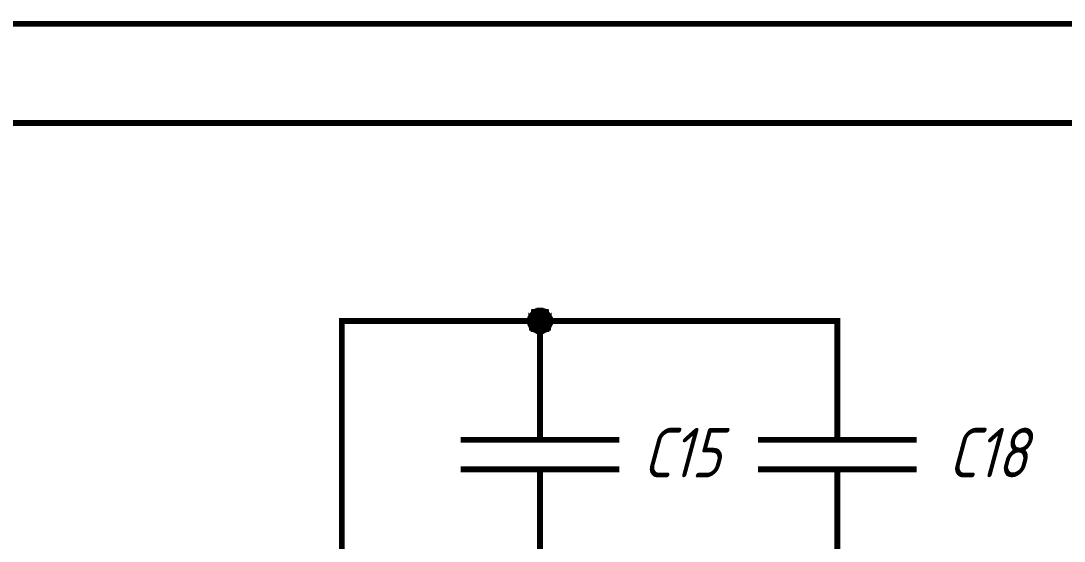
# Model space of a CAD drawing. Header units: millimetres. Extents: x 101 to 942, y 57 to 651.
# Drawn here: x 603.8 to 656.5, y 482.7 to 508.9 of the extents above; entities that cross this region are included whole.
import ezdxf

# ---------------------------------------------------------------- set-up
doc = ezdxf.new("R2010")
doc.units = ezdxf.units.MM
doc.header["$LTSCALE"] = 0.5
doc.layers.add('Sheet', color=255, linetype='Continuous')
doc.styles.add('GOST type A0', font='', dxfattribs={"oblique": 15, "height": 3.5})
doc.styles.get('GOST type A0').set_extended_font_data('GOST type A')

msp = doc.modelspace()

# ---------------------------------------------------------------- linework, layer by layer
at = {"layer": 'Sheet', "color": 7}
for points, const_width in [([(410.127, 363.791), (410.127, 363.791), (402.612, 363.791), (402.612, 328.778), (587.551, 328.778), (587.551, 508.78), (685.005, 508.78), (685.005, 508.78)], 0.3), ([(685.005, 503.778), (685.005, 503.778), (572.551, 503.778), (572.551, 333.78), (392.612, 333.78), (392.612, 368.792), (410.127, 368.792), (410.127, 368.792)], 0.3), ([(629.539, 493.775), (629.539, 493.806), (629.539, 493.837), (629.539, 493.837), (629.539, 493.868), (629.539, 493.899), (629.57, 493.93), (629.57, 493.961), (629.57, 493.961), (629.601, 493.992), (629.601, 494.023), (629.601, 494.054), (629.632, 494.054), (629.632, 494.085), (629.663, 494.116), (629.663, 494.116), (629.694, 494.148), (629.694, 494.148), (629.725, 494.179), (629.725, 494.21), (629.756, 494.21), (629.787, 494.21), (629.787, 494.241), (629.819, 494.241), (629.85, 494.272), (629.85, 494.272), (629.881, 494.272), (629.912, 494.272), (629.943, 494.303), (629.974, 494.303), (629.974, 494.303), (630.005, 494.303), (630.036, 494.303)], 0.3), ([(629.539, 493.775), (629.539, 493.806), (629.539, 493.837), (629.539, 493.837), (629.539, 493.868), (629.539, 493.899), (629.57, 493.93), (629.57, 493.961), (629.57, 493.961), (629.601, 493.992), (629.601, 494.023), (629.601, 494.054), (629.632, 494.054), (629.632, 494.085), (629.663, 494.116), (629.663, 494.116), (629.694, 494.148), (629.694, 494.148), (629.725, 494.179), (629.725, 494.21), (629.756, 494.21), (629.787, 494.21), (629.787, 494.241), (629.819, 494.241), (629.85, 494.272), (629.85, 494.272), (629.881, 494.272), (629.912, 494.272), (629.943, 494.303), (629.974, 494.303), (629.974, 494.303), (630.005, 494.303), (630.036, 494.303)], 0.3), ([(629.539, 493.775), (629.539, 493.806), (629.539, 493.837), (629.539, 493.837), (629.539, 493.868), (629.539, 493.899), (629.57, 493.93), (629.57, 493.961), (629.57, 493.961), (629.601, 493.992), (629.601, 494.023), (629.601, 494.054), (629.632, 494.054), (629.632, 494.085), (629.663, 494.116), (629.663, 494.116), (629.694, 494.148), (629.694, 494.148), (629.725, 494.179), (629.725, 494.21), (629.756, 494.21), (629.787, 494.21), (629.787, 494.241), (629.819, 494.241), (629.85, 494.272), (629.85, 494.272), (629.881, 494.272), (629.912, 494.272), (629.943, 494.303), (629.974, 494.303), (629.974, 494.303), (630.005, 494.303), (630.036, 494.303)], 0.3), ([(629.539, 493.775), (629.539, 493.806), (629.539, 493.837), (629.539, 493.837), (629.539, 493.868), (629.539, 493.899), (629.57, 493.93), (629.57, 493.961), (629.57, 493.961), (629.601, 493.992), (629.601, 494.023), (629.601, 494.054), (629.632, 494.054), (629.632, 494.085), (629.663, 494.116), (629.663, 494.116), (629.694, 494.148), (629.694, 494.148), (629.725, 494.179), (629.725, 494.21), (629.756, 494.21), (629.787, 494.21), (629.787, 494.241), (629.819, 494.241), (629.85, 494.272), (629.85, 494.272), (629.881, 494.272), (629.912, 494.272), (629.943, 494.303), (629.974, 494.303), (629.974, 494.303), (630.005, 494.303), (630.036, 494.303)], 0.3), ([(629.539, 493.775), (629.539, 493.806), (629.539, 493.837), (629.539, 493.837), (629.539, 493.868), (629.539, 493.899), (629.57, 493.93), (629.57, 493.961), (629.57, 493.961), (629.601, 493.992), (629.601, 494.023), (629.601, 494.054), (629.632, 494.054), (629.632, 494.085), (629.663, 494.116), (629.663, 494.116), (629.694, 494.148), (629.694, 494.148), (629.725, 494.179), (629.725, 494.21), (629.756, 494.21), (629.787, 494.21), (629.787, 494.241), (629.819, 494.241), (629.85, 494.272), (629.85, 494.272), (629.881, 494.272), (629.912, 494.272), (629.943, 494.303), (629.974, 494.303), (629.974, 494.303), (630.005, 494.303), (630.036, 494.303)], 0.0991), ([(629.539, 493.775), (629.539, 493.806), (629.539, 493.837), (629.539, 493.837), (629.539, 493.868), (629.539, 493.899), (629.57, 493.93), (629.57, 493.961), (629.57, 493.961), (629.601, 493.992), (629.601, 494.023), (629.601, 494.054), (629.632, 494.054), (629.632, 494.085), (629.663, 494.116), (629.663, 494.116), (629.694, 494.148), (629.694, 494.148), (629.725, 494.179), (629.725, 494.21), (629.756, 494.21), (629.787, 494.21), (629.787, 494.241), (629.819, 494.241), (629.85, 494.272), (629.85, 494.272), (629.881, 494.272), (629.912, 494.272), (629.943, 494.303), (629.974, 494.303), (629.974, 494.303), (630.005, 494.303), (630.036, 494.303)], 0.0991), ([(629.539, 493.775), (629.539, 493.806), (629.539, 493.837), (629.539, 493.837), (629.539, 493.868), (629.539, 493.899), (629.57, 493.93), (629.57, 493.961), (629.57, 493.961), (629.601, 493.992), (629.601, 494.023), (629.601, 494.054), (629.632, 494.054), (629.632, 494.085), (629.663, 494.116), (629.663, 494.116), (629.694, 494.148), (629.694, 494.148), (629.725, 494.179), (629.725, 494.21), (629.756, 494.21), (629.787, 494.21), (629.787, 494.241), (629.819, 494.241), (629.85, 494.272), (629.85, 494.272), (629.881, 494.272), (629.912, 494.272), (629.943, 494.303), (629.974, 494.303), (629.974, 494.303), (630.005, 494.303), (630.036, 494.303)], 0.0991), ([(629.539, 493.775), (629.539, 493.806), (629.539, 493.837), (629.539, 493.837), (629.539, 493.868), (629.539, 493.899), (629.57, 493.93), (629.57, 493.961), (629.57, 493.961), (629.601, 493.992), (629.601, 494.023), (629.601, 494.054), (629.632, 494.054), (629.632, 494.085), (629.663, 494.116), (629.663, 494.116), (629.694, 494.148), (629.694, 494.148), (629.725, 494.179), (629.725, 494.21), (629.756, 494.21), (629.787, 494.21), (629.787, 494.241), (629.819, 494.241), (629.85, 494.272), (629.85, 494.272), (629.881, 494.272), (629.912, 494.272), (629.943, 494.303), (629.974, 494.303), (629.974, 494.303), (630.005, 494.303), (630.036, 494.303)], 0.0991), ([(630.036, 494.303), (630.036, 494.303)], 0.3), ([(630.036, 494.303), (630.067, 494.303), (630.098, 494.303), (630.098, 494.303), (630.129, 494.303), (630.16, 494.272), (630.191, 494.272), (630.222, 494.272), (630.222, 494.272), (630.253, 494.241), (630.284, 494.241), (630.284, 494.21), (630.315, 494.21), (630.346, 494.21), (630.346, 494.179), (630.378, 494.148), (630.378, 494.148), (630.409, 494.116), (630.409, 494.116), (630.44, 494.085), (630.44, 494.054), (630.471, 494.054), (630.471, 494.023), (630.471, 493.992), (630.502, 493.961), (630.502, 493.961), (630.502, 493.93), (630.533, 493.899), (630.533, 493.868), (630.533, 493.837), (630.533, 493.837), (630.533, 493.806), (630.533, 493.775)], 0.3), ([(630.036, 494.303), (630.036, 494.303)], 0.3), ([(630.036, 494.303), (630.067, 494.303), (630.098, 494.303), (630.098, 494.303), (630.129, 494.303), (630.16, 494.272), (630.191, 494.272), (630.222, 494.272), (630.222, 494.272), (630.253, 494.241), (630.284, 494.241), (630.284, 494.21), (630.315, 494.21), (630.346, 494.21), (630.346, 494.179), (630.378, 494.148), (630.378, 494.148), (630.409, 494.116), (630.409, 494.116), (630.44, 494.085), (630.44, 494.054), (630.471, 494.054), (630.471, 494.023), (630.471, 493.992), (630.502, 493.961), (630.502, 493.961), (630.502, 493.93), (630.533, 493.899), (630.533, 493.868), (630.533, 493.837), (630.533, 493.837), (630.533, 493.806), (630.533, 493.775)], 0.3), ([(630.036, 494.303), (630.036, 494.303)], 0.3), ([(630.036, 494.303), (630.067, 494.303), (630.098, 494.303), (630.098, 494.303), (630.129, 494.303), (630.16, 494.272), (630.191, 494.272), (630.222, 494.272), (630.222, 494.272), (630.253, 494.241), (630.284, 494.241), (630.284, 494.21), (630.315, 494.21), (630.346, 494.21), (630.346, 494.179), (630.378, 494.148), (630.378, 494.148), (630.409, 494.116), (630.409, 494.116), (630.44, 494.085), (630.44, 494.054), (630.471, 494.054), (630.471, 494.023), (630.471, 493.992), (630.502, 493.961), (630.502, 493.961), (630.502, 493.93), (630.533, 493.899), (630.533, 493.868), (630.533, 493.837), (630.533, 493.837), (630.533, 493.806), (630.533, 493.775)], 0.3), ([(630.036, 494.303), (630.036, 494.303)], 0.3), ([(630.036, 494.303), (630.067, 494.303), (630.098, 494.303), (630.098, 494.303), (630.129, 494.303), (630.16, 494.272), (630.191, 494.272), (630.222, 494.272), (630.222, 494.272), (630.253, 494.241), (630.284, 494.241), (630.284, 494.21), (630.315, 494.21), (630.346, 494.21), (630.346, 494.179), (630.378, 494.148), (630.378, 494.148), (630.409, 494.116), (630.409, 494.116), (630.44, 494.085), (630.44, 494.054), (630.471, 494.054), (630.471, 494.023), (630.471, 493.992), (630.502, 493.961), (630.502, 493.961), (630.502, 493.93), (630.533, 493.899), (630.533, 493.868), (630.533, 493.837), (630.533, 493.837), (630.533, 493.806), (630.533, 493.775)], 0.3), ([(630.036, 494.303), (630.036, 494.303)], 0.0991), ([(630.036, 494.303), (630.067, 494.303), (630.098, 494.303), (630.098, 494.303), (630.129, 494.303), (630.16, 494.272), (630.191, 494.272), (630.222, 494.272), (630.222, 494.272), (630.253, 494.241), (630.284, 494.241), (630.284, 494.21), (630.315, 494.21), (630.346, 494.21), (630.346, 494.179), (630.378, 494.148), (630.378, 494.148), (630.409, 494.116), (630.409, 494.116), (630.44, 494.085), (630.44, 494.054), (630.471, 494.054), (630.471, 494.023), (630.471, 493.992), (630.502, 493.961), (630.502, 493.961), (630.502, 493.93), (630.533, 493.899), (630.533, 493.868), (630.533, 493.837), (630.533, 493.837), (630.533, 493.806), (630.533, 493.775)], 0.0991), ([(630.036, 494.303), (630.036, 494.303)], 0.0991), ([(630.036, 494.303), (630.067, 494.303), (630.098, 494.303), (630.098, 494.303), (630.129, 494.303), (630.16, 494.272), (630.191, 494.272), (630.222, 494.272), (630.222, 494.272), (630.253, 494.241), (630.284, 494.241), (630.284, 494.21), (630.315, 494.21), (630.346, 494.21), (630.346, 494.179), (630.378, 494.148), (630.378, 494.148), (630.409, 494.116), (630.409, 494.116), (630.44, 494.085), (630.44, 494.054), (630.471, 494.054), (630.471, 494.023), (630.471, 493.992), (630.502, 493.961), (630.502, 493.961), (630.502, 493.93), (630.533, 493.899), (630.533, 493.868), (630.533, 493.837), (630.533, 493.837), (630.533, 493.806), (630.533, 493.775)], 0.0991), ([(630.036, 494.303), (630.036, 494.303)], 0.0991), ([(630.036, 494.303), (630.067, 494.303), (630.098, 494.303), (630.098, 494.303), (630.129, 494.303), (630.16, 494.272), (630.191, 494.272), (630.222, 494.272), (630.222, 494.272), (630.253, 494.241), (630.284, 494.241), (630.284, 494.21), (630.315, 494.21), (630.346, 494.21), (630.346, 494.179), (630.378, 494.148), (630.378, 494.148), (630.409, 494.116), (630.409, 494.116), (630.44, 494.085), (630.44, 494.054), (630.471, 494.054), (630.471, 494.023), (630.471, 493.992), (630.502, 493.961), (630.502, 493.961), (630.502, 493.93), (630.533, 493.899), (630.533, 493.868), (630.533, 493.837), (630.533, 493.837), (630.533, 493.806), (630.533, 493.775)], 0.0991), ([(630.036, 494.303), (630.036, 494.303)], 0.0991), ([(630.036, 494.303), (630.067, 494.303), (630.098, 494.303), (630.098, 494.303), (630.129, 494.303), (630.16, 494.272), (630.191, 494.272), (630.222, 494.272), (630.222, 494.272), (630.253, 494.241), (630.284, 494.241), (630.284, 494.21), (630.315, 494.21), (630.346, 494.21), (630.346, 494.179), (630.378, 494.148), (630.378, 494.148), (630.409, 494.116), (630.409, 494.116), (630.44, 494.085), (630.44, 494.054), (630.471, 494.054), (630.471, 494.023), (630.471, 493.992), (630.502, 493.961), (630.502, 493.961), (630.502, 493.93), (630.533, 493.899), (630.533, 493.868), (630.533, 493.837), (630.533, 493.837), (630.533, 493.806), (630.533, 493.775)], 0.0991), ([(620.036, 456.277), (620.036, 493.775), (630.036, 493.775), (630.036, 490.295)], 0.3), ([(630.036, 493.278), (630.005, 493.278), (629.974, 493.278), (629.974, 493.278), (629.943, 493.278), (629.912, 493.278), (629.881, 493.309), (629.85, 493.309), (629.85, 493.309), (629.819, 493.34), (629.787, 493.34), (629.787, 493.34), (629.756, 493.371), (629.725, 493.371), (629.725, 493.402), (629.694, 493.402), (629.694, 493.433), (629.663, 493.433), (629.663, 493.464), (629.632, 493.464), (629.632, 493.495), (629.601, 493.526), (629.601, 493.526), (629.601, 493.557), (629.57, 493.588), (629.57, 493.588), (629.57, 493.619), (629.539, 493.65), (629.539, 493.681), (629.539, 493.713), (629.539, 493.713), (629.539, 493.744), (629.539, 493.775)], 0.3), ([(629.539, 493.775), (629.539, 493.775)], 0.3), ([(630.036, 493.278), (630.005, 493.278), (629.974, 493.278), (629.974, 493.278), (629.943, 493.278), (629.912, 493.278), (629.881, 493.309), (629.85, 493.309), (629.85, 493.309), (629.819, 493.34), (629.787, 493.34), (629.787, 493.34), (629.756, 493.371), (629.725, 493.371), (629.725, 493.402), (629.694, 493.402), (629.694, 493.433), (629.663, 493.433), (629.663, 493.464), (629.632, 493.464), (629.632, 493.495), (629.601, 493.526), (629.601, 493.526), (629.601, 493.557), (629.57, 493.588), (629.57, 493.588), (629.57, 493.619), (629.539, 493.65), (629.539, 493.681), (629.539, 493.713), (629.539, 493.713), (629.539, 493.744), (629.539, 493.775)], 0.3), ([(629.539, 493.775), (629.539, 493.775)], 0.3), ([(630.036, 493.278), (630.005, 493.278), (629.974, 493.278), (629.974, 493.278), (629.943, 493.278), (629.912, 493.278), (629.881, 493.309), (629.85, 493.309), (629.85, 493.309), (629.819, 493.34), (629.787, 493.34), (629.787, 493.34), (629.756, 493.371), (629.725, 493.371), (629.725, 493.402), (629.694, 493.402), (629.694, 493.433), (629.663, 493.433), (629.663, 493.464), (629.632, 493.464), (629.632, 493.495), (629.601, 493.526), (629.601, 493.526), (629.601, 493.557), (629.57, 493.588), (629.57, 493.588), (629.57, 493.619), (629.539, 493.65), (629.539, 493.681), (629.539, 493.713), (629.539, 493.713), (629.539, 493.744), (629.539, 493.775)], 0.3), ([(629.539, 493.775), (629.539, 493.775)], 0.3), ([(630.036, 493.278), (630.005, 493.278), (629.974, 493.278), (629.974, 493.278), (629.943, 493.278), (629.912, 493.278), (629.881, 493.309), (629.85, 493.309), (629.85, 493.309), (629.819, 493.34), (629.787, 493.34), (629.787, 493.34), (629.756, 493.371), (629.725, 493.371), (629.725, 493.402), (629.694, 493.402), (629.694, 493.433), (629.663, 493.433), (629.663, 493.464), (629.632, 493.464), (629.632, 493.495), (629.601, 493.526), (629.601, 493.526), (629.601, 493.557), (629.57, 493.588), (629.57, 493.588), (629.57, 493.619), (629.539, 493.65), (629.539, 493.681), (629.539, 493.713), (629.539, 493.713), (629.539, 493.744), (629.539, 493.775)], 0.3), ([(629.539, 493.775), (629.539, 493.775)], 0.3), ([(630.036, 493.278), (630.005, 493.278), (629.974, 493.278), (629.974, 493.278), (629.943, 493.278), (629.912, 493.278), (629.881, 493.309), (629.85, 493.309), (629.85, 493.309), (629.819, 493.34), (629.787, 493.34), (629.787, 493.34), (629.756, 493.371), (629.725, 493.371), (629.725, 493.402), (629.694, 493.402), (629.694, 493.433), (629.663, 493.433), (629.663, 493.464), (629.632, 493.464), (629.632, 493.495), (629.601, 493.526), (629.601, 493.526), (629.601, 493.557), (629.57, 493.588), (629.57, 493.588), (629.57, 493.619), (629.539, 493.65), (629.539, 493.681), (629.539, 493.713), (629.539, 493.713), (629.539, 493.744), (629.539, 493.775)], 0.0991), ([(629.539, 493.775), (629.539, 493.775)], 0.0991), ([(630.036, 493.278), (630.005, 493.278), (629.974, 493.278), (629.974, 493.278), (629.943, 493.278), (629.912, 493.278), (629.881, 493.309), (629.85, 493.309), (629.85, 493.309), (629.819, 493.34), (629.787, 493.34), (629.787, 493.34), (629.756, 493.371), (629.725, 493.371), (629.725, 493.402), (629.694, 493.402), (629.694, 493.433), (629.663, 493.433), (629.663, 493.464), (629.632, 493.464), (629.632, 493.495), (629.601, 493.526), (629.601, 493.526), (629.601, 493.557), (629.57, 493.588), (629.57, 493.588), (629.57, 493.619), (629.539, 493.65), (629.539, 493.681), (629.539, 493.713), (629.539, 493.713), (629.539, 493.744), (629.539, 493.775)], 0.0991), ([(629.539, 493.775), (629.539, 493.775)], 0.0991), ([(630.036, 493.278), (630.005, 493.278), (629.974, 493.278), (629.974, 493.278), (629.943, 493.278), (629.912, 493.278), (629.881, 493.309), (629.85, 493.309), (629.85, 493.309), (629.819, 493.34), (629.787, 493.34), (629.787, 493.34), (629.756, 493.371), (629.725, 493.371), (629.725, 493.402), (629.694, 493.402), (629.694, 493.433), (629.663, 493.433), (629.663, 493.464), (629.632, 493.464), (629.632, 493.495), (629.601, 493.526), (629.601, 493.526), (629.601, 493.557), (629.57, 493.588), (629.57, 493.588), (629.57, 493.619), (629.539, 493.65), (629.539, 493.681), (629.539, 493.713), (629.539, 493.713), (629.539, 493.744), (629.539, 493.775)], 0.0991), ([(629.539, 493.775), (629.539, 493.775)], 0.0991), ([(630.036, 493.278), (630.005, 493.278), (629.974, 493.278), (629.974, 493.278), (629.943, 493.278), (629.912, 493.278), (629.881, 493.309), (629.85, 493.309), (629.85, 493.309), (629.819, 493.34), (629.787, 493.34), (629.787, 493.34), (629.756, 493.371), (629.725, 493.371), (629.725, 493.402), (629.694, 493.402), (629.694, 493.433), (629.663, 493.433), (629.663, 493.464), (629.632, 493.464), (629.632, 493.495), (629.601, 493.526), (629.601, 493.526), (629.601, 493.557), (629.57, 493.588), (629.57, 493.588), (629.57, 493.619), (629.539, 493.65), (629.539, 493.681), (629.539, 493.713), (629.539, 493.713), (629.539, 493.744), (629.539, 493.775)], 0.0991), ([(629.539, 493.775), (629.539, 493.775)], 0.0991), ([(630.533, 493.775), (630.533, 493.744), (630.533, 493.713), (630.533, 493.713), (630.533, 493.681), (630.533, 493.65), (630.502, 493.619), (630.502, 493.588), (630.502, 493.588), (630.471, 493.557), (630.471, 493.526), (630.471, 493.526), (630.44, 493.495), (630.44, 493.464), (630.409, 493.464), (630.409, 493.433), (630.378, 493.433), (630.378, 493.402), (630.346, 493.402), (630.346, 493.371), (630.315, 493.371), (630.284, 493.34), (630.284, 493.34), (630.253, 493.34), (630.222, 493.309), (630.222, 493.309), (630.191, 493.309), (630.16, 493.278), (630.129, 493.278), (630.098, 493.278), (630.098, 493.278), (630.067, 493.278), (630.036, 493.278)], 0.3), ([(645.036, 490.295), (645.036, 493.775), (630.036, 493.775)], 0.3), ([(630.533, 493.775), (630.533, 493.744), (630.533, 493.713), (630.533, 493.713), (630.533, 493.681), (630.533, 493.65), (630.502, 493.619), (630.502, 493.588), (630.502, 493.588), (630.471, 493.557), (630.471, 493.526), (630.471, 493.526), (630.44, 493.495), (630.44, 493.464), (630.409, 493.464), (630.409, 493.433), (630.378, 493.433), (630.378, 493.402), (630.346, 493.402), (630.346, 493.371), (630.315, 493.371), (630.284, 493.34), (630.284, 493.34), (630.253, 493.34), (630.222, 493.309), (630.222, 493.309), (630.191, 493.309), (630.16, 493.278), (630.129, 493.278), (630.098, 493.278), (630.098, 493.278), (630.067, 493.278), (630.036, 493.278)], 0.3), ([(630.533, 493.775), (630.533, 493.744), (630.533, 493.713), (630.533, 493.713), (630.533, 493.681), (630.533, 493.65), (630.502, 493.619), (630.502, 493.588), (630.502, 493.588), (630.471, 493.557), (630.471, 493.526), (630.471, 493.526), (630.44, 493.495), (630.44, 493.464), (630.409, 493.464), (630.409, 493.433), (630.378, 493.433), (630.378, 493.402), (630.346, 493.402), (630.346, 493.371), (630.315, 493.371), (630.284, 493.34), (630.284, 493.34), (630.253, 493.34), (630.222, 493.309), (630.222, 493.309), (630.191, 493.309), (630.16, 493.278), (630.129, 493.278), (630.098, 493.278), (630.098, 493.278), (630.067, 493.278), (630.036, 493.278)], 0.3), ([(630.533, 493.775), (630.533, 493.744), (630.533, 493.713), (630.533, 493.713), (630.533, 493.681), (630.533, 493.65), (630.502, 493.619), (630.502, 493.588), (630.502, 493.588), (630.471, 493.557), (630.471, 493.526), (630.471, 493.526), (630.44, 493.495), (630.44, 493.464), (630.409, 493.464), (630.409, 493.433), (630.378, 493.433), (630.378, 493.402), (630.346, 493.402), (630.346, 493.371), (630.315, 493.371), (630.284, 493.34), (630.284, 493.34), (630.253, 493.34), (630.222, 493.309), (630.222, 493.309), (630.191, 493.309), (630.16, 493.278), (630.129, 493.278), (630.098, 493.278), (630.098, 493.278), (630.067, 493.278), (630.036, 493.278)], 0.3), ([(630.533, 493.775), (630.533, 493.744), (630.533, 493.713), (630.533, 493.713), (630.533, 493.681), (630.533, 493.65), (630.502, 493.619), (630.502, 493.588), (630.502, 493.588), (630.471, 493.557), (630.471, 493.526), (630.471, 493.526), (630.44, 493.495), (630.44, 493.464), (630.409, 493.464), (630.409, 493.433), (630.378, 493.433), (630.378, 493.402), (630.346, 493.402), (630.346, 493.371), (630.315, 493.371), (630.284, 493.34), (630.284, 493.34), (630.253, 493.34), (630.222, 493.309), (630.222, 493.309), (630.191, 493.309), (630.16, 493.278), (630.129, 493.278), (630.098, 493.278), (630.098, 493.278), (630.067, 493.278), (630.036, 493.278)], 0.0991), ([(630.533, 493.775), (630.533, 493.744), (630.533, 493.713), (630.533, 493.713), (630.533, 493.681), (630.533, 493.65), (630.502, 493.619), (630.502, 493.588), (630.502, 493.588), (630.471, 493.557), (630.471, 493.526), (630.471, 493.526), (630.44, 493.495), (630.44, 493.464), (630.409, 493.464), (630.409, 493.433), (630.378, 493.433), (630.378, 493.402), (630.346, 493.402), (630.346, 493.371), (630.315, 493.371), (630.284, 493.34), (630.284, 493.34), (630.253, 493.34), (630.222, 493.309), (630.222, 493.309), (630.191, 493.309), (630.16, 493.278), (630.129, 493.278), (630.098, 493.278), (630.098, 493.278), (630.067, 493.278), (630.036, 493.278)], 0.0991), ([(630.533, 493.775), (630.533, 493.744), (630.533, 493.713), (630.533, 493.713), (630.533, 493.681), (630.533, 493.65), (630.502, 493.619), (630.502, 493.588), (630.502, 493.588), (630.471, 493.557), (630.471, 493.526), (630.471, 493.526), (630.44, 493.495), (630.44, 493.464), (630.409, 493.464), (630.409, 493.433), (630.378, 493.433), (630.378, 493.402), (630.346, 493.402), (630.346, 493.371), (630.315, 493.371), (630.284, 493.34), (630.284, 493.34), (630.253, 493.34), (630.222, 493.309), (630.222, 493.309), (630.191, 493.309), (630.16, 493.278), (630.129, 493.278), (630.098, 493.278), (630.098, 493.278), (630.067, 493.278), (630.036, 493.278)], 0.0991), ([(630.533, 493.775), (630.533, 493.744), (630.533, 493.713), (630.533, 493.713), (630.533, 493.681), (630.533, 493.65), (630.502, 493.619), (630.502, 493.588), (630.502, 493.588), (630.471, 493.557), (630.471, 493.526), (630.471, 493.526), (630.44, 493.495), (630.44, 493.464), (630.409, 493.464), (630.409, 493.433), (630.378, 493.433), (630.378, 493.402), (630.346, 493.402), (630.346, 493.371), (630.315, 493.371), (630.284, 493.34), (630.284, 493.34), (630.253, 493.34), (630.222, 493.309), (630.222, 493.309), (630.191, 493.309), (630.16, 493.278), (630.129, 493.278), (630.098, 493.278), (630.098, 493.278), (630.067, 493.278), (630.036, 493.278)], 0.0991), ([(630.533, 493.775), (630.533, 493.775), (630.533, 493.775), (630.533, 493.775), (630.533, 493.775), (630.533, 493.775), (630.533, 493.775), (630.533, 493.775), (630.533, 493.775), (630.533, 493.775), (630.533, 493.775), (630.533, 493.775), (630.533, 493.775), (630.533, 493.775), (630.533, 493.775), (630.533, 493.775), (630.533, 493.775), (630.533, 493.775), (630.533, 493.775), (630.533, 493.775), (630.533, 493.775), (630.533, 493.775), (630.533, 493.775), (630.533, 493.775), (630.533, 493.775), (630.533, 493.775), (630.533, 493.775), (630.533, 493.775), (630.533, 493.775), (630.533, 493.775), (630.533, 493.775), (630.533, 493.775), (630.533, 493.775)], 0.3), ([(630.533, 493.775), (630.533, 493.775)], 0.3), ([(630.533, 493.775), (630.533, 493.775), (630.533, 493.775), (630.533, 493.775), (630.533, 493.775), (630.533, 493.775), (630.533, 493.775), (630.533, 493.775), (630.533, 493.775), (630.533, 493.775), (630.533, 493.775), (630.533, 493.775), (630.533, 493.775), (630.533, 493.775), (630.533, 493.775), (630.533, 493.775), (630.533, 493.775), (630.533, 493.775), (630.533, 493.775), (630.533, 493.775), (630.533, 493.775), (630.533, 493.775), (630.533, 493.775), (630.533, 493.775), (630.533, 493.775), (630.533, 493.775), (630.533, 493.775), (630.533, 493.775), (630.533, 493.775), (630.533, 493.775), (630.533, 493.775), (630.533, 493.775), (630.533, 493.775)], 0.3), ([(630.533, 493.775), (630.533, 493.775)], 0.3), ([(630.533, 493.775), (630.533, 493.775), (630.533, 493.775), (630.533, 493.775), (630.533, 493.775), (630.533, 493.775), (630.533, 493.775), (630.533, 493.775), (630.533, 493.775), (630.533, 493.775), (630.533, 493.775), (630.533, 493.775), (630.533, 493.775), (630.533, 493.775), (630.533, 493.775), (630.533, 493.775), (630.533, 493.775), (630.533, 493.775), (630.533, 493.775), (630.533, 493.775), (630.533, 493.775), (630.533, 493.775), (630.533, 493.775), (630.533, 493.775), (630.533, 493.775), (630.533, 493.775), (630.533, 493.775), (630.533, 493.775), (630.533, 493.775), (630.533, 493.775), (630.533, 493.775), (630.533, 493.775), (630.533, 493.775)], 0.3), ([(630.533, 493.775), (630.533, 493.775)], 0.3), ([(630.533, 493.775), (630.533, 493.775), (630.533, 493.775), (630.533, 493.775), (630.533, 493.775), (630.533, 493.775), (630.533, 493.775), (630.533, 493.775), (630.533, 493.775), (630.533, 493.775), (630.533, 493.775), (630.533, 493.775), (630.533, 493.775), (630.533, 493.775), (630.533, 493.775), (630.533, 493.775), (630.533, 493.775), (630.533, 493.775), (630.533, 493.775), (630.533, 493.775), (630.533, 493.775), (630.533, 493.775), (630.533, 493.775), (630.533, 493.775), (630.533, 493.775), (630.533, 493.775), (630.533, 493.775), (630.533, 493.775), (630.533, 493.775), (630.533, 493.775), (630.533, 493.775), (630.533, 493.775), (630.533, 493.775)], 0.3), ([(630.533, 493.775), (630.533, 493.775)], 0.3), ([(630.533, 493.775), (630.533, 493.775), (630.533, 493.775), (630.533, 493.775), (630.533, 493.775), (630.533, 493.775), (630.533, 493.775), (630.533, 493.775), (630.533, 493.775), (630.533, 493.775), (630.533, 493.775), (630.533, 493.775), (630.533, 493.775), (630.533, 493.775), (630.533, 493.775), (630.533, 493.775), (630.533, 493.775), (630.533, 493.775), (630.533, 493.775), (630.533, 493.775), (630.533, 493.775), (630.533, 493.775), (630.533, 493.775), (630.533, 493.775), (630.533, 493.775), (630.533, 493.775), (630.533, 493.775), (630.533, 493.775), (630.533, 493.775), (630.533, 493.775), (630.533, 493.775), (630.533, 493.775), (630.533, 493.775)], 0.0991), ([(630.533, 493.775), (630.533, 493.775)], 0.0991), ([(630.533, 493.775), (630.533, 493.775), (630.533, 493.775), (630.533, 493.775), (630.533, 493.775), (630.533, 493.775), (630.533, 493.775), (630.533, 493.775), (630.533, 493.775), (630.533, 493.775), (630.533, 493.775), (630.533, 493.775), (630.533, 493.775), (630.533, 493.775), (630.533, 493.775), (630.533, 493.775), (630.533, 493.775), (630.533, 493.775), (630.533, 493.775), (630.533, 493.775), (630.533, 493.775), (630.533, 493.775), (630.533, 493.775), (630.533, 493.775), (630.533, 493.775), (630.533, 493.775), (630.533, 493.775), (630.533, 493.775), (630.533, 493.775), (630.533, 493.775), (630.533, 493.775), (630.533, 493.775), (630.533, 493.775)], 0.0991), ([(630.533, 493.775), (630.533, 493.775)], 0.0991), ([(630.533, 493.775), (630.533, 493.775), (630.533, 493.775), (630.533, 493.775), (630.533, 493.775), (630.533, 493.775), (630.533, 493.775), (630.533, 493.775), (630.533, 493.775), (630.533, 493.775), (630.533, 493.775), (630.533, 493.775), (630.533, 493.775), (630.533, 493.775), (630.533, 493.775), (630.533, 493.775), (630.533, 493.775), (630.533, 493.775), (630.533, 493.775), (630.533, 493.775), (630.533, 493.775), (630.533, 493.775), (630.533, 493.775), (630.533, 493.775), (630.533, 493.775), (630.533, 493.775), (630.533, 493.775), (630.533, 493.775), (630.533, 493.775), (630.533, 493.775), (630.533, 493.775), (630.533, 493.775), (630.533, 493.775)], 0.0991), ([(630.533, 493.775), (630.533, 493.775)], 0.0991), ([(630.533, 493.775), (630.533, 493.775), (630.533, 493.775), (630.533, 493.775), (630.533, 493.775), (630.533, 493.775), (630.533, 493.775), (630.533, 493.775), (630.533, 493.775), (630.533, 493.775), (630.533, 493.775), (630.533, 493.775), (630.533, 493.775), (630.533, 493.775), (630.533, 493.775), (630.533, 493.775), (630.533, 493.775), (630.533, 493.775), (630.533, 493.775), (630.533, 493.775), (630.533, 493.775), (630.533, 493.775), (630.533, 493.775), (630.533, 493.775), (630.533, 493.775), (630.533, 493.775), (630.533, 493.775), (630.533, 493.775), (630.533, 493.775), (630.533, 493.775), (630.533, 493.775), (630.533, 493.775), (630.533, 493.775)], 0.0991), ([(630.533, 493.775), (630.533, 493.775)], 0.0991), ([(630.036, 487.779), (630.036, 490.295)], 0.3), ([(645.036, 487.779), (645.036, 490.295)], 0.3), ([(626.03, 487.779), (634.042, 487.779)], 0.3), ([(641.03, 487.779), (649.042, 487.779)], 0.3), ([(626.03, 486.288), (634.042, 486.288)], 0.3), ([(630.036, 486.288), (630.036, 483.771)], 0.3), ([(641.03, 486.288), (649.042, 486.288)], 0.3), ([(645.036, 486.288), (645.036, 483.771)], 0.3), ([(630.036, 477.775), (630.036, 483.771)], 0.3), ([(645.036, 481.286), (645.036, 483.771)], 0.3)]:
    msp.add_lwpolyline(points, dxfattribs=dict(at, const_width=const_width))
at = {"layer": 'Sheet', "color": 7, "const_width": 0.508}
msp.add_lwpolyline([(629.809, 493.797, 1), (630.317, 493.797, 1)], format="xyb", close=True, dxfattribs=at)

# ---------------------------------------------------------------- texts
at = {"layer": 'Sheet', "color": 7, "style": 'GOST type A0', "oblique": 15}
for s, p in [('C15', (635.222, 485.884)), ('C18', (650.626, 485.884))]:
    msp.add_text(s, height=2.5, dxfattribs=at).set_placement(p)

doc.saveas('drawing.dxf')
